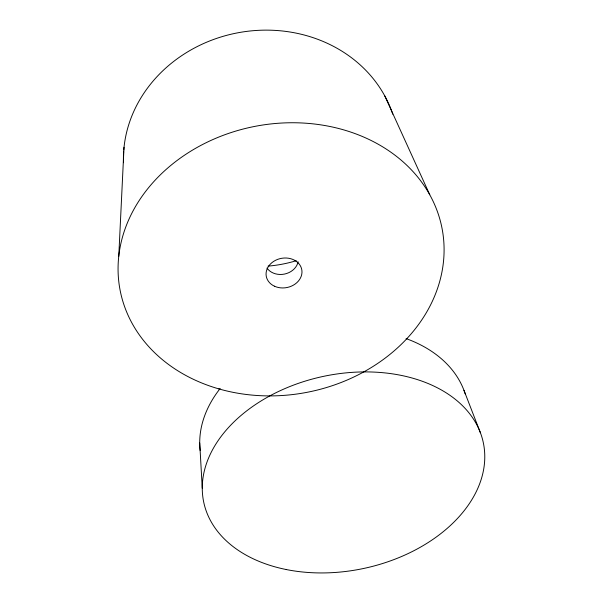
<?xml version="1.0" encoding="UTF-8"?>
<svg xmlns="http://www.w3.org/2000/svg" width="603" height="603" viewBox="0 0 603 603"><rect width="100%" height="100%" fill="white"/><g stroke="black" fill="none" stroke-linecap="round" stroke-linejoin="round"><path stroke-width="0.9" d="M118.761 256.305L124.022 147.29M384.752 95.877L429.766 194.746M463.971 390.337L480.387 432.735M199.714 443.001L202.261 488.249M123.464 162.704A137.989 123.668 -10.3 0 1 123.638 151.828M123.773 150.011A137.989 123.668 -10.3 0 1 246.047 31.477A137.989 123.668 -10.3 0 1 392.764 114.186M296.224 260.73A122.409 109.61 -10.3 0 1 268.071 266.119M298.101 261.762A16.816 13.967 -10.7 0 1 284.465 274.071A16.816 13.967 -10.7 0 1 266.993 268.086M200.151 450.524A135.863 97.173 -12.1 0 1 220.155 388.505M406.09 338.6A135.863 97.173 -12.1 0 1 465.207 393.887M218.874 388.897A163.91 135.502 -10.7 0 0 442.662 231.884A163.91 135.502 -10.7 0 0 181.691 157.134A163.91 135.502 -10.7 0 0 218.874 388.897M274.463 286.206A18.075 14.864 -10.8 0 0 301.975 272.45A18.075 14.864 -10.8 0 0 275.616 260.27A18.075 14.864 -10.8 0 0 274.463 286.206M286.229 569.534A142.919 98.123 -12.1 0 0 483.99 446.386A142.919 98.123 -12.1 0 0 260.345 401.402A142.919 98.123 -12.1 0 0 286.229 569.534"/></g></svg>
